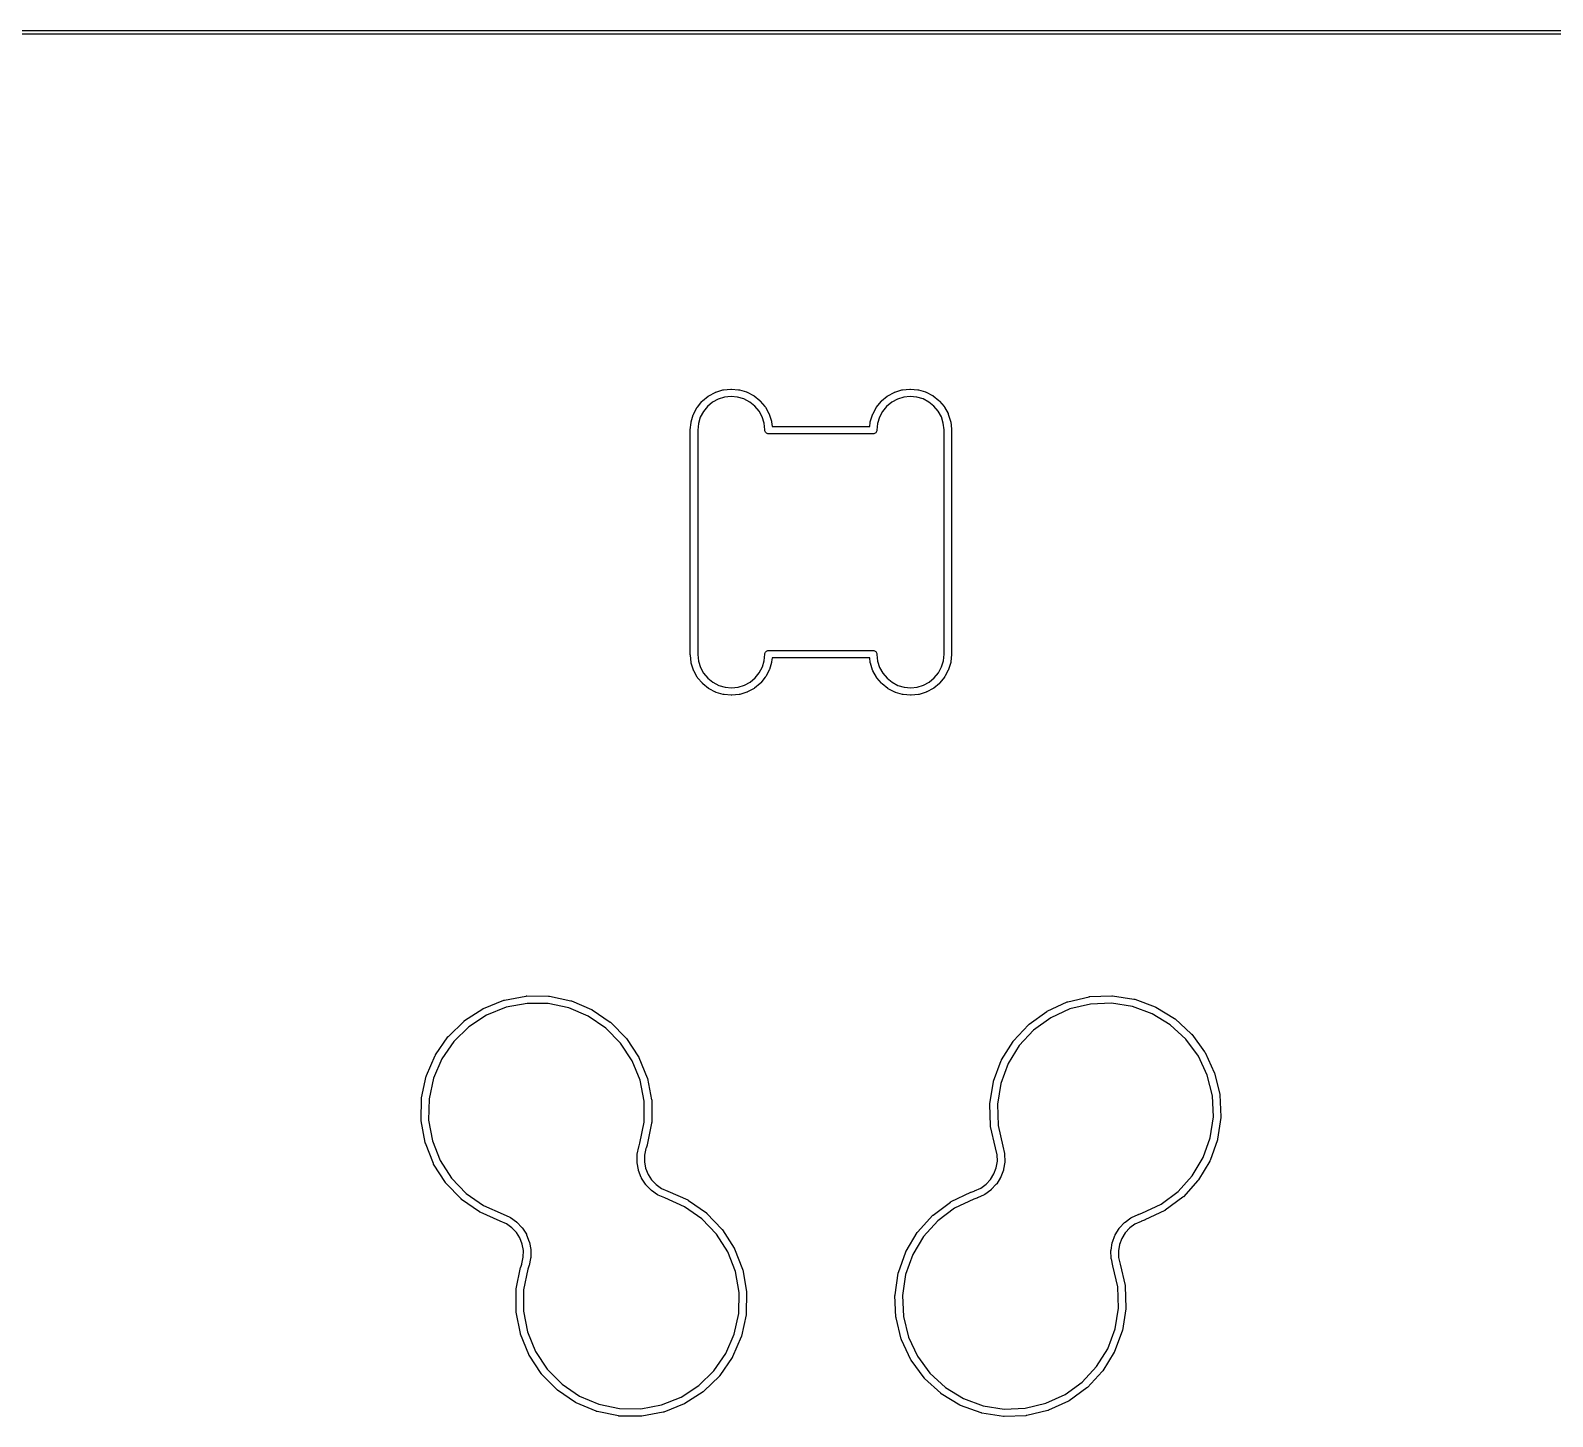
# Model space of a CAD drawing. Extents: x 95 to 260, y -129 to -48.
# Drawn here: x 115.62 to 136.01, y -66.16 to -47.6 of the extents above; entities that cross this region are included whole.
import ezdxf

# ---------------------------------------------------------------- set-up
doc = ezdxf.new("R2010")
doc.units = 0
doc.layers.add('BLACK', color=7, linetype='CONTINUOUS')

msp = doc.modelspace()

# ---------------------------------------------------------------- linework, layer by layer
at = {"layer": 'BLACK', "linetype": 'CONTINUOUS'}
for p, q in [((97.63, -47.6), (250.032, -47.6)), ((250.03, -47.65), (97.6313, -47.65)), ((124.9, -52.4117), (124.998, -52.4015)), ((124.998, -52.4015), (124.998, -52.4015)), ((124.998, -52.4015), (124.998, -52.4015)), ((124.998, -52.4015), (125.003, -52.4015)), ((125.003, -52.4015), (125.007, -52.4015)), ((125.007, -52.4015), (125.104, -52.4103)), ((127.3, -52.4117), (127.398, -52.4015)), ((127.398, -52.4015), (127.398, -52.4015)), ((127.398, -52.4015), (127.398, -52.4015)), ((127.398, -52.4015), (127.403, -52.4015)), ((127.403, -52.4015), (127.407, -52.4015)), ((127.407, -52.4015), (127.504, -52.4103)), ((124.551, -52.643), (124.613, -52.5673)), ((124.613, -52.5668), (124.616, -52.5637)), ((124.613, -52.5673), (124.613, -52.5668)), ((124.616, -52.5637), (124.62, -52.5604)), ((124.62, -52.5604), (124.695, -52.4982)), ((124.755, -52.5784), (124.687, -52.6343)), ((124.695, -52.4978), (124.699, -52.4953)), ((124.695, -52.4982), (124.695, -52.4978)), ((124.695, -52.4982), (124.695, -52.4982)), ((124.695, -52.4982), (124.695, -52.4982)), ((124.699, -52.4953), (124.703, -52.4927)), ((124.703, -52.4927), (124.789, -52.4463)), ((124.832, -52.5366), (124.755, -52.5784)), ((124.789, -52.446), (124.793, -52.4443)), ((124.789, -52.4463), (124.789, -52.446)), ((124.789, -52.4463), (124.789, -52.4463)), ((124.789, -52.4463), (124.789, -52.4463)), ((124.793, -52.4443), (124.798, -52.4426)), ((124.798, -52.4426), (124.891, -52.4137)), ((124.916, -52.5107), (124.832, -52.5366)), ((124.891, -52.4137), (124.892, -52.4135)), ((124.891, -52.4137), (124.891, -52.4137)), ((124.892, -52.4135), (124.896, -52.4126)), ((124.896, -52.4126), (124.9, -52.4117)), ((125.003, -52.5015), (124.916, -52.5107)), ((125.091, -52.5095), (125.003, -52.5015)), ((125.175, -52.5342), (125.091, -52.5095)), ((125.104, -52.4103), (125.104, -52.4103)), ((125.104, -52.4103), (125.104, -52.4103)), ((125.104, -52.4103), (125.105, -52.4104)), ((125.105, -52.4104), (125.11, -52.4113)), ((125.11, -52.4113), (125.114, -52.4121)), ((125.114, -52.4121), (125.208, -52.4397)), ((125.253, -52.5749), (125.175, -52.5342)), ((125.208, -52.4397), (125.208, -52.4399)), ((125.208, -52.4399), (125.212, -52.4416)), ((125.212, -52.4416), (125.217, -52.4433)), ((125.217, -52.4433), (125.303, -52.4886)), ((125.321, -52.6299), (125.253, -52.5749)), ((125.303, -52.4886), (125.303, -52.4886)), ((125.303, -52.4886), (125.303, -52.4886)), ((125.303, -52.4886), (125.304, -52.4889)), ((125.304, -52.4889), (125.308, -52.4914)), ((125.308, -52.4914), (125.311, -52.4939)), ((125.311, -52.4939), (125.387, -52.555)), ((125.387, -52.555), (125.388, -52.5555)), ((125.388, -52.5555), (125.391, -52.5587)), ((125.391, -52.5587), (125.394, -52.5619)), ((125.394, -52.5619), (125.457, -52.6366)), ((126.951, -52.643), (127.013, -52.5673)), ((127.013, -52.5668), (127.016, -52.5637)), ((127.013, -52.5673), (127.013, -52.5668)), ((127.016, -52.5637), (127.02, -52.5604)), ((127.02, -52.5604), (127.095, -52.4982)), ((127.155, -52.5784), (127.087, -52.6343)), ((127.095, -52.4978), (127.099, -52.4953)), ((127.095, -52.4982), (127.095, -52.4978)), ((127.095, -52.4982), (127.095, -52.4982)), ((127.095, -52.4982), (127.095, -52.4982)), ((127.099, -52.4953), (127.103, -52.4927)), ((127.103, -52.4927), (127.189, -52.4463)), ((127.232, -52.5366), (127.155, -52.5784)), ((127.189, -52.446), (127.193, -52.4443)), ((127.189, -52.4463), (127.189, -52.446)), ((127.189, -52.4463), (127.189, -52.4463)), ((127.189, -52.4463), (127.189, -52.4463)), ((127.193, -52.4443), (127.198, -52.4426)), ((127.198, -52.4426), (127.291, -52.4137)), ((127.316, -52.5107), (127.232, -52.5366)), ((127.291, -52.4137), (127.292, -52.4135)), ((127.291, -52.4137), (127.291, -52.4137)), ((127.292, -52.4135), (127.296, -52.4126)), ((127.296, -52.4126), (127.3, -52.4117)), ((127.403, -52.5015), (127.316, -52.5107)), ((127.491, -52.5095), (127.403, -52.5015)), ((127.575, -52.5342), (127.491, -52.5095)), ((127.504, -52.4103), (127.504, -52.4103)), ((127.504, -52.4103), (127.504, -52.4103)), ((127.504, -52.4103), (127.505, -52.4104)), ((127.505, -52.4104), (127.51, -52.4113)), ((127.51, -52.4113), (127.514, -52.4121)), ((127.514, -52.4121), (127.608, -52.4397)), ((127.653, -52.5749), (127.575, -52.5342)), ((127.608, -52.4397), (127.608, -52.4399)), ((127.608, -52.4399), (127.612, -52.4416)), ((127.612, -52.4416), (127.617, -52.4433)), ((127.617, -52.4433), (127.703, -52.4886)), ((127.721, -52.6299), (127.653, -52.5749)), ((127.703, -52.4886), (127.703, -52.4886)), ((127.703, -52.4886), (127.703, -52.4886)), ((127.703, -52.4886), (127.704, -52.4889)), ((127.704, -52.4889), (127.708, -52.4914)), ((127.708, -52.4914), (127.711, -52.4939)), ((127.711, -52.4939), (127.787, -52.555)), ((127.787, -52.555), (127.788, -52.5555)), ((127.788, -52.5555), (127.791, -52.5587)), ((127.791, -52.5587), (127.794, -52.5619)), ((127.794, -52.5619), (127.857, -52.6366)), ((124.468, -52.8397), (124.496, -52.7463)), ((124.496, -52.7456), (124.498, -52.7415)), ((124.496, -52.7463), (124.496, -52.7456)), ((124.498, -52.7415), (124.5, -52.7372)), ((124.5, -52.7372), (124.546, -52.6511)), ((124.546, -52.6505), (124.548, -52.6468)), ((124.546, -52.6511), (124.546, -52.6505)), ((124.546, -52.6511), (124.546, -52.6511)), ((124.546, -52.6511), (124.546, -52.6511)), ((124.548, -52.6468), (124.551, -52.643)), ((124.59, -52.7799), (124.565, -52.8639)), ((124.632, -52.7024), (124.59, -52.7799)), ((124.687, -52.6343), (124.632, -52.7024)), ((125.377, -52.6971), (125.321, -52.6299)), ((125.42, -52.7741), (125.377, -52.6971)), ((125.446, -52.8577), (125.42, -52.7741)), ((125.457, -52.6366), (125.458, -52.6372)), ((125.458, -52.6372), (125.46, -52.6409)), ((125.46, -52.6409), (125.463, -52.6447)), ((125.463, -52.6447), (125.51, -52.7302)), ((125.51, -52.7302), (125.51, -52.7302)), ((125.51, -52.7302), (125.51, -52.7302)), ((125.51, -52.7302), (125.51, -52.7308)), ((125.51, -52.7308), (125.512, -52.735)), ((125.512, -52.735), (125.513, -52.7392)), ((125.513, -52.7392), (125.543, -52.8322)), ((126.868, -52.8397), (126.896, -52.7463)), ((126.896, -52.7456), (126.898, -52.7415)), ((126.896, -52.7463), (126.896, -52.7456)), ((126.898, -52.7415), (126.9, -52.7372)), ((126.9, -52.7372), (126.946, -52.6511)), ((126.946, -52.6505), (126.948, -52.6468)), ((126.946, -52.6511), (126.946, -52.6505)), ((126.946, -52.6511), (126.946, -52.6511)), ((126.946, -52.6511), (126.946, -52.6511)), ((126.948, -52.6468), (126.951, -52.643)), ((126.99, -52.7799), (126.965, -52.8639)), ((127.032, -52.7024), (126.99, -52.7799)), ((127.087, -52.6343), (127.032, -52.7024)), ((127.777, -52.6971), (127.721, -52.6299)), ((127.82, -52.7741), (127.777, -52.6971)), ((127.846, -52.8577), (127.82, -52.7741)), ((127.857, -52.6366), (127.858, -52.6372)), ((127.858, -52.6372), (127.86, -52.6409)), ((127.86, -52.6409), (127.863, -52.6447)), ((127.863, -52.6447), (127.91, -52.7302)), ((127.91, -52.7302), (127.91, -52.7302)), ((127.91, -52.7302), (127.91, -52.7302)), ((127.91, -52.7302), (127.91, -52.7308)), ((127.91, -52.7308), (127.912, -52.735)), ((127.912, -52.735), (127.913, -52.7392)), ((127.913, -52.7392), (127.943, -52.8322)), ((124.456, -52.9464), (124.466, -52.8493)), ((124.456, -52.9488), (124.456, -52.9464)), ((124.456, -52.9464), (124.456, -52.9464)), ((124.456, -55.9537), (124.456, -52.9488)), ((124.466, -52.8486), (124.467, -52.8442)), ((124.466, -52.8492), (124.466, -52.8486)), ((124.466, -52.8493), (124.466, -52.8492)), ((124.466, -52.8493), (124.466, -52.8493)), ((124.467, -52.8442), (124.468, -52.8397)), ((124.565, -52.8639), (124.556, -52.9537)), ((124.556, -52.9537), (124.556, -55.951)), ((125.456, -52.9472), (125.446, -52.8577)), ((125.456, -52.949), (125.456, -52.9472)), ((125.456, -52.9512), (125.456, -52.949)), ((125.457, -52.9611), (125.456, -52.9512)), ((125.46, -52.9705), (125.457, -52.9611)), ((125.464, -52.9792), (125.46, -52.9705)), ((125.471, -52.9868), (125.464, -52.9792)), ((125.478, -52.993), (125.471, -52.9868)), ((125.487, -52.9977), (125.478, -52.993)), ((125.496, -53.0005), (125.487, -52.9977)), ((125.504, -53.0012), (125.496, -53.0005)), ((126.909, -53.0012), (125.504, -53.0012)), ((125.543, -52.8322), (125.543, -52.8328)), ((125.543, -52.8328), (125.544, -52.8373)), ((125.544, -52.8373), (125.545, -52.8417)), ((125.545, -52.8417), (125.552, -52.9012)), ((125.552, -52.9012), (126.861, -52.9012)), ((126.861, -52.9012), (126.866, -52.8493)), ((126.866, -52.8486), (126.867, -52.8442)), ((126.866, -52.8492), (126.866, -52.8486)), ((126.866, -52.8493), (126.866, -52.8492)), ((126.866, -52.8493), (126.866, -52.8493)), ((126.867, -52.8442), (126.868, -52.8397)), ((126.916, -53.0005), (126.909, -53.0012)), ((126.925, -52.9977), (126.916, -53.0005)), ((126.934, -52.993), (126.925, -52.9977)), ((126.942, -52.9868), (126.934, -52.993)), ((126.948, -52.9792), (126.942, -52.9868)), ((126.953, -52.9705), (126.948, -52.9792)), ((126.956, -52.9611), (126.953, -52.9705)), ((126.965, -52.8639), (126.956, -52.9512)), ((126.956, -52.9512), (126.956, -52.9512)), ((126.956, -52.9512), (126.956, -52.9611)), ((127.856, -52.9472), (127.846, -52.8577)), ((127.856, -52.9515), (127.856, -52.9472)), ((127.856, -55.9488), (127.856, -52.9515)), ((127.943, -52.8322), (127.943, -52.8328)), ((127.943, -52.8328), (127.944, -52.8373)), ((127.944, -52.8373), (127.945, -52.8417)), ((127.945, -52.8417), (127.956, -52.9387)), ((127.956, -52.9387), (127.956, -52.9394)), ((127.956, -52.9394), (127.956, -52.9417)), ((127.956, -52.9417), (127.956, -52.9439)), ((127.956, -52.9439), (127.956, -52.9486)), ((127.956, -52.9486), (127.956, -52.9488)), ((127.956, -52.9488), (127.956, -55.9537)), ((124.456, -55.9539), (124.456, -55.9537)), ((124.456, -55.9586), (124.456, -55.9539)), ((124.457, -55.9608), (124.456, -55.9586)), ((124.457, -55.9631), (124.457, -55.9608)), ((124.457, -55.9638), (124.457, -55.9631)), ((124.467, -56.0608), (124.457, -55.9638)), ((124.468, -56.0652), (124.467, -56.0608)), ((124.469, -56.0697), (124.468, -56.0652)), ((124.47, -56.0703), (124.469, -56.0697)), ((124.499, -56.1633), (124.47, -56.0703)), ((124.556, -55.951), (124.556, -55.9553)), ((124.556, -55.9553), (124.566, -56.0448)), ((124.566, -56.0448), (124.593, -56.1284)), ((125.422, -56.1226), (125.447, -56.0386)), ((125.447, -56.0386), (125.456, -55.9513)), ((125.456, -55.9512), (125.457, -55.9414)), ((125.456, -55.9513), (125.456, -55.9512)), ((125.457, -55.9414), (125.46, -55.932)), ((125.46, -55.932), (125.464, -55.9233)), ((125.464, -55.9233), (125.471, -55.9157)), ((125.471, -55.9157), (125.478, -55.9095)), ((125.478, -55.9095), (125.487, -55.9048)), ((125.487, -55.9048), (125.496, -55.902)), ((125.496, -55.902), (125.504, -55.9012)), ((125.504, -55.9012), (126.909, -55.9012)), ((125.545, -56.0628), (125.516, -56.1562)), ((125.546, -56.0539), (125.545, -56.0583)), ((125.545, -56.0583), (125.545, -56.0628)), ((125.552, -56.0012), (125.546, -56.0532)), ((125.546, -56.0532), (125.546, -56.0532)), ((125.546, -56.0532), (125.546, -56.0533)), ((125.546, -56.0533), (125.546, -56.0539)), ((126.861, -56.0012), (125.552, -56.0012)), ((126.867, -56.0608), (126.861, -56.0012)), ((126.868, -56.0652), (126.867, -56.0608)), ((126.869, -56.0697), (126.868, -56.0652)), ((126.87, -56.0703), (126.869, -56.0697)), ((126.899, -56.1633), (126.87, -56.0703)), ((126.909, -55.9012), (126.916, -55.902)), ((126.916, -55.902), (126.925, -55.9048)), ((126.925, -55.9048), (126.934, -55.9095)), ((126.934, -55.9095), (126.942, -55.9157)), ((126.942, -55.9157), (126.948, -55.9233)), ((126.948, -55.9233), (126.953, -55.932)), ((126.953, -55.932), (126.956, -55.9414)), ((126.956, -55.9414), (126.956, -55.9512)), ((126.956, -55.9512), (126.956, -55.9535)), ((126.956, -55.9535), (126.956, -55.9553)), ((126.956, -55.9553), (126.966, -56.0448)), ((126.966, -56.0448), (126.993, -56.1284)), ((127.822, -56.1226), (127.847, -56.0386)), ((127.847, -56.0386), (127.856, -55.9488)), ((127.945, -56.0628), (127.916, -56.1562)), ((127.946, -56.0539), (127.945, -56.0583)), ((127.945, -56.0583), (127.945, -56.0628)), ((127.956, -55.9561), (127.946, -56.0532)), ((127.946, -56.0532), (127.946, -56.0532)), ((127.946, -56.0532), (127.946, -56.0533)), ((127.946, -56.0533), (127.946, -56.0539)), ((127.956, -55.9537), (127.956, -55.9561)), ((127.956, -55.9561), (127.956, -55.9561)), ((124.501, -56.1675), (124.499, -56.1633)), ((124.503, -56.1717), (124.501, -56.1675)), ((124.503, -56.1723), (124.503, -56.1717)), ((124.55, -56.2578), (124.503, -56.1723)), ((124.552, -56.2616), (124.55, -56.2578)), ((124.555, -56.2653), (124.552, -56.2616)), ((124.555, -56.2659), (124.555, -56.2653)), ((124.618, -56.3406), (124.555, -56.2659)), ((124.593, -56.1284), (124.635, -56.2053)), ((124.635, -56.2053), (124.692, -56.2726)), ((124.692, -56.2726), (124.76, -56.3276)), ((125.258, -56.3241), (125.325, -56.2682)), ((125.325, -56.2682), (125.381, -56.2001)), ((125.381, -56.2001), (125.422, -56.1226)), ((125.461, -56.2595), (125.4, -56.3352)), ((125.464, -56.2557), (125.461, -56.2595)), ((125.467, -56.252), (125.464, -56.2557)), ((125.513, -56.1653), (125.467, -56.2514)), ((125.467, -56.2514), (125.467, -56.252)), ((125.514, -56.1611), (125.513, -56.1653)), ((125.516, -56.1569), (125.514, -56.1611)), ((125.516, -56.1562), (125.516, -56.1569)), ((126.901, -56.1675), (126.899, -56.1633)), ((126.903, -56.1717), (126.901, -56.1675)), ((126.903, -56.1723), (126.903, -56.1717)), ((126.95, -56.2578), (126.903, -56.1723)), ((126.952, -56.2616), (126.95, -56.2578)), ((126.955, -56.2653), (126.952, -56.2616)), ((126.955, -56.2659), (126.955, -56.2653)), ((127.018, -56.3406), (126.955, -56.2659)), ((126.993, -56.1284), (127.035, -56.2053)), ((127.035, -56.2053), (127.092, -56.2726)), ((127.092, -56.2726), (127.16, -56.3276)), ((127.658, -56.3241), (127.725, -56.2682)), ((127.725, -56.2682), (127.781, -56.2001)), ((127.781, -56.2001), (127.822, -56.1226)), ((127.861, -56.2595), (127.8, -56.3352)), ((127.864, -56.2557), (127.861, -56.2595)), ((127.867, -56.252), (127.864, -56.2557)), ((127.913, -56.1653), (127.867, -56.2514)), ((127.867, -56.2514), (127.867, -56.252)), ((127.914, -56.1611), (127.913, -56.1653)), ((127.916, -56.1569), (127.914, -56.1611)), ((127.916, -56.1562), (127.916, -56.1569)), ((124.621, -56.3438), (124.618, -56.3406)), ((124.625, -56.347), (124.621, -56.3438)), ((124.625, -56.3475), (124.625, -56.347)), ((124.701, -56.4086), (124.625, -56.3475)), ((124.705, -56.4111), (124.701, -56.4086)), ((124.709, -56.4136), (124.705, -56.4111)), ((124.709, -56.4139), (124.709, -56.4136)), ((124.796, -56.4592), (124.709, -56.4139)), ((124.709, -56.4139), (124.709, -56.4139)), ((124.709, -56.4139), (124.709, -56.4139)), ((124.76, -56.3276), (124.838, -56.3683)), ((124.8, -56.4608), (124.796, -56.4592)), ((124.804, -56.4626), (124.8, -56.4608)), ((124.805, -56.4628), (124.804, -56.4626)), ((124.898, -56.4904), (124.805, -56.4628)), ((124.838, -56.3683), (124.922, -56.393)), ((124.922, -56.393), (125.009, -56.401)), ((125.009, -56.401), (125.097, -56.3918)), ((125.097, -56.3918), (125.181, -56.3659)), ((125.215, -56.4599), (125.122, -56.4888)), ((125.181, -56.3659), (125.258, -56.3241)), ((125.219, -56.4582), (125.215, -56.4599)), ((125.223, -56.4565), (125.219, -56.4582)), ((125.224, -56.4562), (125.223, -56.4565)), ((125.31, -56.4098), (125.224, -56.4562)), ((125.224, -56.4562), (125.224, -56.4562)), ((125.224, -56.4562), (125.224, -56.4562)), ((125.313, -56.4072), (125.31, -56.4098)), ((125.317, -56.4047), (125.313, -56.4072)), ((125.318, -56.4043), (125.317, -56.4047)), ((125.393, -56.3421), (125.318, -56.4043)), ((125.396, -56.3388), (125.393, -56.3421)), ((125.399, -56.3357), (125.396, -56.3388)), ((125.4, -56.3352), (125.399, -56.3357)), ((125.4, -56.3352), (125.4, -56.3352)), ((125.4, -56.3352), (125.4, -56.3352)), ((127.021, -56.3438), (127.018, -56.3406)), ((127.025, -56.347), (127.021, -56.3438)), ((127.025, -56.3475), (127.025, -56.347)), ((127.101, -56.4086), (127.025, -56.3475)), ((127.105, -56.4111), (127.101, -56.4086)), ((127.109, -56.4136), (127.105, -56.4111)), ((127.109, -56.4139), (127.109, -56.4136)), ((127.196, -56.4592), (127.109, -56.4139)), ((127.109, -56.4139), (127.109, -56.4139)), ((127.109, -56.4139), (127.109, -56.4139)), ((127.16, -56.3276), (127.238, -56.3683)), ((127.2, -56.4608), (127.196, -56.4592)), ((127.204, -56.4626), (127.2, -56.4608)), ((127.205, -56.4628), (127.204, -56.4626)), ((127.298, -56.4904), (127.205, -56.4628)), ((127.238, -56.3683), (127.322, -56.393)), ((127.322, -56.393), (127.409, -56.401)), ((127.409, -56.401), (127.497, -56.3918)), ((127.497, -56.3918), (127.581, -56.3659)), ((127.615, -56.4599), (127.522, -56.4888)), ((127.581, -56.3659), (127.658, -56.3241)), ((127.619, -56.4582), (127.615, -56.4599)), ((127.623, -56.4565), (127.619, -56.4582)), ((127.624, -56.4562), (127.623, -56.4565)), ((127.71, -56.4098), (127.624, -56.4562)), ((127.624, -56.4562), (127.624, -56.4562)), ((127.624, -56.4562), (127.624, -56.4562)), ((127.713, -56.4072), (127.71, -56.4098)), ((127.717, -56.4047), (127.713, -56.4072)), ((127.718, -56.4043), (127.717, -56.4047)), ((127.793, -56.3421), (127.718, -56.4043)), ((127.796, -56.3388), (127.793, -56.3421)), ((127.799, -56.3357), (127.796, -56.3388)), ((127.8, -56.3352), (127.799, -56.3357)), ((127.8, -56.3352), (127.8, -56.3352)), ((127.8, -56.3352), (127.8, -56.3352)), ((124.903, -56.4912), (124.898, -56.4904)), ((124.907, -56.4921), (124.903, -56.4912)), ((124.908, -56.4922), (124.907, -56.4921)), ((125.005, -56.501), (124.908, -56.4922)), ((124.908, -56.4922), (124.908, -56.4922)), ((125.01, -56.501), (125.005, -56.501)), ((125.014, -56.501), (125.01, -56.501)), ((125.015, -56.501), (125.014, -56.501)), ((125.112, -56.4908), (125.015, -56.501)), ((125.015, -56.501), (125.015, -56.501)), ((125.116, -56.4899), (125.112, -56.4908)), ((125.121, -56.489), (125.116, -56.4899)), ((125.122, -56.4888), (125.121, -56.489)), ((125.122, -56.4888), (125.122, -56.4888)), ((127.303, -56.4912), (127.298, -56.4904)), ((127.307, -56.4921), (127.303, -56.4912)), ((127.308, -56.4922), (127.307, -56.4921)), ((127.405, -56.501), (127.308, -56.4922)), ((127.308, -56.4922), (127.308, -56.4922)), ((127.41, -56.501), (127.405, -56.501)), ((127.414, -56.501), (127.41, -56.501)), ((127.415, -56.501), (127.414, -56.501)), ((127.512, -56.4908), (127.415, -56.501)), ((127.415, -56.501), (127.415, -56.501)), ((127.516, -56.4899), (127.512, -56.4908)), ((127.521, -56.489), (127.516, -56.4899)), ((127.522, -56.4888), (127.521, -56.489)), ((127.522, -56.4888), (127.522, -56.4888)), ((121.968, -60.582), (122.255, -60.528)), ((122.255, -60.528), (122.256, -60.5279)), ((122.256, -60.5279), (122.261, -60.5276)), ((122.261, -60.5276), (122.265, -60.5272)), ((122.265, -60.5272), (122.558, -60.53)), ((122.558, -60.53), (122.559, -60.5301)), ((122.559, -60.5301), (122.563, -60.5306)), ((122.563, -60.5306), (122.568, -60.5311)), ((122.568, -60.5311), (122.854, -60.5908)), ((129.515, -60.605), (129.799, -60.5369)), ((129.799, -60.5369), (129.8, -60.5367)), ((129.8, -60.5367), (129.804, -60.5361)), ((129.804, -60.5361), (129.809, -60.5355)), ((129.809, -60.5355), (130.102, -60.5239)), ((130.102, -60.5239), (130.107, -60.5243)), ((130.102, -60.5239), (130.102, -60.5239)), ((130.102, -60.5239), (130.102, -60.5239)), ((130.107, -60.5243), (130.111, -60.5245)), ((130.111, -60.5245), (130.4, -60.57)), ((121.433, -60.8577), (121.678, -60.6981)), ((121.678, -60.6981), (121.679, -60.6978)), ((121.678, -60.6981), (121.678, -60.6981)), ((121.678, -60.6981), (121.678, -60.6981)), ((121.679, -60.6978), (121.683, -60.6957)), ((121.683, -60.6957), (121.687, -60.6936)), ((121.687, -60.6936), (121.958, -60.5848)), ((121.991, -60.6794), (121.728, -60.7846)), ((121.958, -60.5848), (121.959, -60.5845)), ((121.958, -60.5848), (121.958, -60.5848)), ((121.958, -60.5848), (121.958, -60.5848)), ((121.959, -60.5845), (121.963, -60.5833)), ((121.963, -60.5833), (121.968, -60.582)), ((122.269, -60.6272), (121.991, -60.6794)), ((122.552, -60.63), (122.269, -60.6272)), ((122.829, -60.6877), (122.552, -60.63)), ((123.089, -60.7981), (122.829, -60.6877)), ((122.854, -60.5908), (122.855, -60.5909)), ((122.855, -60.5909), (122.859, -60.5923)), ((122.859, -60.5923), (122.863, -60.5937)), ((122.863, -60.5937), (123.133, -60.7079)), ((123.133, -60.7079), (123.134, -60.7082)), ((123.134, -60.7082), (123.138, -60.7104)), ((123.138, -60.7104), (123.141, -60.7126)), ((123.141, -60.7126), (123.384, -60.8769)), ((128.994, -60.9068), (129.231, -60.7353)), ((129.231, -60.7353), (129.232, -60.7349)), ((129.232, -60.7349), (129.236, -60.7326)), ((129.236, -60.7326), (129.239, -60.7304)), ((129.239, -60.7304), (129.505, -60.6082)), ((129.543, -60.7011), (129.286, -60.8192)), ((129.505, -60.6082), (129.506, -60.6079)), ((129.505, -60.6082), (129.505, -60.6082)), ((129.505, -60.6082), (129.505, -60.6082)), ((129.506, -60.6079), (129.51, -60.6065)), ((129.51, -60.6065), (129.515, -60.605)), ((129.818, -60.6352), (129.543, -60.7011)), ((130.101, -60.6241), (129.818, -60.6352)), ((130.38, -60.668), (130.101, -60.6241)), ((130.646, -60.7654), (130.38, -60.668)), ((130.4, -60.57), (130.4, -60.57)), ((130.4, -60.57), (130.4, -60.57)), ((130.4, -60.57), (130.401, -60.5701)), ((130.401, -60.5701), (130.406, -60.5713)), ((130.406, -60.5713), (130.41, -60.5724)), ((130.41, -60.5724), (130.685, -60.6732)), ((130.887, -60.9125), (130.646, -60.7654)), ((130.685, -60.6732), (130.685, -60.6734)), ((130.685, -60.6734), (130.689, -60.6755)), ((130.689, -60.6755), (130.694, -60.6774)), ((130.694, -60.6774), (130.944, -60.8297)), ((121.215, -61.068), (121.425, -60.8638)), ((121.491, -60.9389), (121.288, -61.1363)), ((121.425, -60.8633), (121.429, -60.8606)), ((121.425, -60.8638), (121.425, -60.8633)), ((121.429, -60.8606), (121.433, -60.8577)), ((121.728, -60.7846), (121.491, -60.9389)), ((123.323, -60.9569), (123.089, -60.7981)), ((123.522, -61.1583), (123.323, -60.9569)), ((123.384, -60.8769), (123.384, -60.8769)), ((123.384, -60.8769), (123.384, -60.877)), ((123.384, -60.877), (123.384, -60.8773)), ((123.384, -60.8773), (123.388, -60.8802)), ((123.388, -60.8802), (123.391, -60.8832)), ((123.391, -60.8832), (123.597, -61.0915)), ((128.787, -61.1275), (128.986, -60.9132)), ((128.986, -60.9132), (128.987, -60.9127)), ((128.987, -60.9127), (128.99, -60.9098)), ((128.99, -60.9098), (128.994, -60.9068)), ((129.286, -60.8192), (129.056, -60.9849)), ((131.096, -61.1038), (130.887, -60.9125)), ((130.944, -60.8297), (130.944, -60.83)), ((130.944, -60.83), (130.948, -60.8328)), ((130.948, -60.8328), (130.951, -60.8355)), ((130.951, -60.8355), (131.167, -61.0334)), ((121.043, -61.3165), (121.209, -61.0755)), ((121.288, -61.1363), (121.128, -61.3692)), ((121.209, -61.0749), (121.212, -61.0715)), ((121.209, -61.0755), (121.209, -61.0749)), ((121.209, -61.0755), (121.209, -61.0755)), ((121.209, -61.0755), (121.209, -61.0755)), ((121.212, -61.0715), (121.215, -61.068)), ((123.678, -61.3944), (123.522, -61.1583)), ((123.597, -61.0915), (123.597, -61.092)), ((123.597, -61.092), (123.6, -61.0956)), ((123.6, -61.0956), (123.603, -61.0991)), ((123.603, -61.0991), (123.764, -61.3434)), ((128.627, -61.3843), (128.781, -61.1353)), ((128.781, -61.1353), (128.782, -61.1347)), ((128.781, -61.1353), (128.781, -61.1353)), ((128.781, -61.1353), (128.781, -61.1353)), ((128.782, -61.1347), (128.784, -61.1312)), ((128.784, -61.1312), (128.787, -61.1275)), ((129.056, -60.9849), (128.864, -61.1921)), ((131.263, -61.3319), (131.096, -61.1038)), ((131.167, -61.0334), (131.168, -61.0339)), ((131.168, -61.0339), (131.171, -61.0373)), ((131.171, -61.0373), (131.174, -61.0407)), ((131.174, -61.0407), (131.347, -61.2767)), ((120.922, -61.5938), (121.038, -61.3251)), ((121.128, -61.3692), (121.016, -61.629)), ((121.038, -61.3244), (121.041, -61.3205)), ((121.038, -61.3251), (121.038, -61.3244)), ((121.041, -61.3205), (121.043, -61.3165)), ((123.764, -61.3434), (123.765, -61.3439)), ((123.765, -61.3439), (123.767, -61.348)), ((123.767, -61.348), (123.769, -61.352)), ((123.769, -61.352), (123.88, -61.6229)), ((128.864, -61.1921), (128.715, -61.4327)), ((131.383, -61.5882), (131.263, -61.3319)), ((131.347, -61.2767), (131.347, -61.2773)), ((131.347, -61.2773), (131.349, -61.2812)), ((131.349, -61.2812), (131.352, -61.2851)), ((131.352, -61.2851), (131.476, -61.5503)), ((123.785, -61.6562), (123.678, -61.3944)), ((128.52, -61.6671), (128.623, -61.393)), ((128.715, -61.4327), (128.616, -61.6976)), ((128.623, -61.3924), (128.625, -61.3883)), ((128.623, -61.393), (128.623, -61.3924)), ((128.625, -61.3883), (128.627, -61.3843)), ((131.476, -61.5503), (131.476, -61.5509)), ((131.476, -61.5509), (131.477, -61.5552)), ((131.477, -61.5552), (131.479, -61.5595)), ((131.479, -61.5595), (131.549, -61.8437)), ((120.857, -61.8892), (120.919, -61.6031)), ((120.919, -61.6024), (120.921, -61.5982)), ((120.919, -61.6031), (120.919, -61.6024)), ((120.919, -61.6031), (120.919, -61.6031)), ((120.919, -61.6031), (120.919, -61.6031)), ((120.921, -61.5982), (120.922, -61.5938)), ((121.016, -61.629), (120.956, -61.9055)), ((123.839, -61.9339), (123.785, -61.6562)), ((123.88, -61.6229), (123.88, -61.6236)), ((123.88, -61.6236), (123.881, -61.6279)), ((123.881, -61.6279), (123.882, -61.6323)), ((123.882, -61.6323), (123.938, -61.9196)), ((128.47, -61.9654), (128.518, -61.6766)), ((128.518, -61.6759), (128.519, -61.6715)), ((128.518, -61.6766), (128.518, -61.6759)), ((128.519, -61.6715), (128.52, -61.6671)), ((128.616, -61.6976), (128.57, -61.9768)), ((131.451, -61.8629), (131.383, -61.5882)), ((120.851, -62.1916), (120.856, -61.8989)), ((120.856, -61.8982), (120.857, -61.8938)), ((120.856, -61.8989), (120.856, -61.8982)), ((120.857, -61.8938), (120.857, -61.8892)), ((120.956, -61.9055), (120.951, -62.1884)), ((123.839, -62.2169), (123.839, -61.9339)), ((123.938, -61.9196), (123.938, -61.9196)), ((123.938, -61.9196), (123.938, -61.9196)), ((123.938, -61.9196), (123.939, -61.9203)), ((123.939, -61.9203), (123.939, -61.9247)), ((123.939, -61.9247), (123.939, -61.9293)), ((123.939, -61.9293), (123.939, -62.222)), ((128.47, -61.97), (128.47, -61.9654)), ((128.47, -61.9745), (128.47, -61.97)), ((128.47, -61.9752), (128.47, -61.9745)), ((128.479, -62.2677), (128.47, -61.9752)), ((128.57, -61.9768), (128.579, -62.2596)), ((131.464, -62.1455), (131.451, -61.8629)), ((131.549, -61.8437), (131.549, -61.8443)), ((131.549, -61.8443), (131.55, -61.8488)), ((131.55, -61.8488), (131.55, -61.8533)), ((131.55, -61.8533), (131.564, -62.1457)), ((120.852, -62.1962), (120.851, -62.1916)), ((120.951, -62.1884), (121.002, -62.4668)), ((131.422, -62.4253), (131.464, -62.1455)), ((131.564, -62.1555), (131.52, -62.445)), ((131.564, -62.1457), (131.564, -62.1464)), ((131.564, -62.1464), (131.564, -62.1509)), ((131.564, -62.1509), (131.564, -62.1555)), ((120.852, -62.2007), (120.852, -62.1962)), ((120.852, -62.2013), (120.852, -62.2007)), ((120.852, -62.2014), (120.852, -62.2013)), ((120.904, -62.4894), (120.852, -62.2014)), ((120.852, -62.2014), (120.852, -62.2014)), ((123.782, -62.4963), (123.839, -62.2169)), ((123.938, -62.2317), (123.88, -62.5187)), ((123.939, -62.2227), (123.938, -62.2272)), ((123.938, -62.2272), (123.938, -62.2317)), ((123.939, -62.222), (123.939, -62.2227)), ((128.48, -62.2723), (128.479, -62.2677)), ((128.48, -62.2767), (128.48, -62.2723)), ((128.48, -62.2774), (128.48, -62.2767)), ((128.547, -62.5626), (128.48, -62.2774)), ((128.579, -62.2596), (128.644, -62.5399)), ((120.905, -62.4938), (120.904, -62.4894)), ((120.906, -62.4982), (120.905, -62.4938)), ((120.907, -62.4988), (120.906, -62.4982)), ((121.014, -62.7713), (120.907, -62.4988)), ((121.002, -62.4668), (121.105, -62.7302)), ((123.745, -62.6436), (123.766, -62.5482)), ((123.766, -62.5475), (123.767, -62.5453)), ((123.766, -62.5482), (123.766, -62.5475)), ((123.767, -62.5431), (123.77, -62.5356)), ((123.767, -62.5453), (123.767, -62.5431)), ((123.77, -62.5356), (123.782, -62.4963)), ((123.863, -62.5718), (123.844, -62.6599)), ((123.865, -62.5669), (123.863, -62.5718)), ((123.878, -62.5242), (123.865, -62.5665)), ((123.865, -62.5665), (123.865, -62.5669)), ((123.865, -62.5669), (123.865, -62.5669)), ((123.879, -62.5218), (123.878, -62.5242)), ((123.88, -62.5194), (123.879, -62.5218)), ((123.88, -62.5187), (123.88, -62.5194)), ((128.567, -62.6529), (128.547, -62.5626)), ((128.547, -62.5626), (128.547, -62.5626)), ((128.644, -62.5399), (128.644, -62.54)), ((128.644, -62.54), (128.666, -62.6351)), ((131.326, -62.6916), (131.422, -62.4253)), ((131.518, -62.4544), (131.419, -62.73)), ((131.519, -62.45), (131.518, -62.4544)), ((131.52, -62.4457), (131.519, -62.45)), ((131.52, -62.445), (131.52, -62.4457)), ((121.016, -62.7753), (121.014, -62.7713)), ((121.018, -62.7794), (121.016, -62.7753)), ((121.018, -62.78), (121.018, -62.7794)), ((121.176, -63.0265), (121.018, -62.78)), ((121.105, -62.7302), (121.258, -62.9684)), ((123.743, -62.751), (123.744, -62.6533)), ((123.743, -62.7555), (123.743, -62.751)), ((123.743, -62.76), (123.743, -62.7555)), ((123.743, -62.7607), (123.743, -62.76)), ((123.761, -62.8568), (123.743, -62.7607)), ((123.743, -62.7607), (123.743, -62.7607)), ((123.743, -62.7607), (123.743, -62.7607)), ((123.744, -62.6526), (123.745, -62.6482)), ((123.744, -62.6533), (123.744, -62.6526)), ((123.745, -62.6482), (123.745, -62.6436)), ((123.844, -62.6599), (123.843, -62.7477)), ((123.843, -62.7477), (123.858, -62.8341)), ((128.556, -62.8273), (128.57, -62.7407)), ((128.57, -62.7407), (128.567, -62.6529)), ((128.67, -62.7521), (128.654, -62.8484)), ((128.666, -62.6351), (128.666, -62.6358)), ((128.666, -62.6358), (128.667, -62.6402)), ((128.667, -62.6402), (128.667, -62.6447)), ((128.667, -62.6447), (128.67, -62.7423)), ((128.67, -62.7423), (128.67, -62.743)), ((128.67, -62.743), (128.67, -62.7475)), ((128.67, -62.7475), (128.67, -62.7521)), ((131.181, -62.9343), (131.326, -62.6916)), ((131.415, -62.7388), (131.264, -62.9899)), ((131.417, -62.7347), (131.415, -62.7388)), ((131.419, -62.7306), (131.417, -62.7347)), ((131.419, -62.73), (131.419, -62.7306)), ((121.258, -62.9684), (121.454, -63.1725)), ((123.762, -62.8611), (123.761, -62.8568)), ((123.763, -62.8655), (123.762, -62.8611)), ((123.763, -62.8661), (123.763, -62.8655)), ((123.799, -62.957), (123.763, -62.8661)), ((123.801, -62.9611), (123.799, -62.957)), ((123.803, -62.9651), (123.801, -62.9611)), ((123.804, -62.9657), (123.803, -62.9651)), ((123.856, -63.0479), (123.804, -62.9657)), ((123.804, -62.9657), (123.804, -62.9657)), ((123.804, -62.9657), (123.804, -62.9657)), ((123.858, -62.8341), (123.89, -62.9159)), ((123.89, -62.9159), (123.938, -62.9898)), ((123.938, -62.9898), (123.999, -63.0532)), ((128.419, -63.0486), (128.479, -62.9843)), ((128.479, -62.9843), (128.525, -62.9096)), ((128.525, -62.9096), (128.556, -62.8273)), ((128.613, -62.958), (128.561, -63.0411)), ((128.615, -62.9539), (128.613, -62.958)), ((128.617, -62.9499), (128.615, -62.9539)), ((128.651, -62.8578), (128.617, -62.9493)), ((128.617, -62.9493), (128.617, -62.9499)), ((128.653, -62.8534), (128.651, -62.8578)), ((128.654, -62.8491), (128.653, -62.8534)), ((128.654, -62.8484), (128.654, -62.8484)), ((128.654, -62.8484), (128.654, -62.8484)), ((128.654, -62.8484), (128.654, -62.8491)), ((130.991, -63.1441), (131.181, -62.9343)), ((131.258, -62.9977), (131.062, -63.2148)), ((131.261, -62.9941), (131.258, -62.9977)), ((131.264, -62.9905), (131.261, -62.9941)), ((131.264, -62.9899), (131.264, -62.9905)), ((121.179, -63.0301), (121.176, -63.0265)), ((121.182, -63.0336), (121.179, -63.0301)), ((121.182, -63.0341), (121.182, -63.0336)), ((121.385, -63.2453), (121.182, -63.0341)), ((121.454, -63.1725), (121.685, -63.3346)), ((123.859, -63.0515), (123.856, -63.0479)), ((123.862, -63.0551), (123.859, -63.0515)), ((123.862, -63.0556), (123.862, -63.0551)), ((123.93, -63.126), (123.862, -63.0556)), ((123.933, -63.129), (123.93, -63.126)), ((123.937, -63.1319), (123.933, -63.129)), ((123.937, -63.1323), (123.937, -63.1319)), ((123.937, -63.1324), (123.937, -63.1323)), ((123.937, -63.1323), (123.937, -63.1323)), ((124.017, -63.1883), (123.937, -63.1324)), ((123.999, -63.0532), (124.071, -63.1035)), ((124.021, -63.1905), (124.017, -63.1883)), ((124.025, -63.1928), (124.021, -63.1905)), ((124.026, -63.1931), (124.025, -63.1928)), ((124.115, -63.2323), (124.026, -63.1931)), ((124.071, -63.1035), (124.156, -63.1409)), ((124.156, -63.1409), (124.156, -63.141)), ((124.156, -63.141), (124.423, -63.2591)), ((127.951, -63.2812), (128.215, -63.1554)), ((128.215, -63.1554), (128.216, -63.1551)), ((128.216, -63.1551), (128.218, -63.1543)), ((128.218, -63.1543), (128.221, -63.1533)), ((128.221, -63.1533), (128.261, -63.1394)), ((128.261, -63.1392), (128.266, -63.1376)), ((128.261, -63.1393), (128.261, -63.1392)), ((128.261, -63.1394), (128.261, -63.1393)), ((128.266, -63.1376), (128.348, -63.1)), ((128.394, -63.1888), (128.305, -63.2296)), ((128.348, -63.1), (128.419, -63.0486)), ((128.398, -63.1865), (128.394, -63.1888)), ((128.402, -63.1843), (128.398, -63.1865)), ((128.403, -63.1839), (128.402, -63.1843)), ((128.482, -63.1267), (128.403, -63.1839)), ((128.485, -63.1237), (128.482, -63.1267)), ((128.489, -63.1208), (128.485, -63.1237)), ((128.556, -63.0488), (128.489, -63.1203)), ((128.489, -63.1203), (128.489, -63.1203)), ((128.489, -63.1203), (128.489, -63.1203)), ((128.489, -63.1203), (128.489, -63.1208)), ((128.558, -63.0452), (128.556, -63.0488)), ((128.561, -63.0416), (128.558, -63.0452)), ((128.561, -63.0411), (128.561, -63.0416)), ((130.764, -63.313), (130.991, -63.1441)), ((121.388, -63.2483), (121.385, -63.2453)), ((121.392, -63.2512), (121.388, -63.2483)), ((121.392, -63.2516), (121.392, -63.2512)), ((121.392, -63.2517), (121.392, -63.2516)), ((121.392, -63.2516), (121.392, -63.2516)), ((121.632, -63.4194), (121.392, -63.2517)), ((121.685, -63.3346), (121.949, -63.4506)), ((124.115, -63.2324), (124.115, -63.2323)), ((124.378, -63.3486), (124.115, -63.2324)), ((124.61, -63.511), (124.378, -63.3486)), ((124.423, -63.2591), (124.423, -63.2591)), ((124.423, -63.2591), (124.423, -63.2591)), ((124.423, -63.2591), (124.424, -63.2594)), ((124.424, -63.2594), (124.428, -63.2617)), ((124.428, -63.2617), (124.432, -63.2639)), ((124.432, -63.2639), (124.672, -63.432)), ((127.708, -63.461), (127.943, -63.2862)), ((127.998, -63.3694), (127.771, -63.5383)), ((127.943, -63.2858), (127.947, -63.2835)), ((127.943, -63.2862), (127.943, -63.2858)), ((127.943, -63.2862), (127.943, -63.2862)), ((127.943, -63.2862), (127.943, -63.2862)), ((127.947, -63.2835), (127.951, -63.2812)), ((128.256, -63.2469), (127.998, -63.3694)), ((128.293, -63.2339), (128.256, -63.2469)), ((128.301, -63.2315), (128.293, -63.2339)), ((128.303, -63.2306), (128.301, -63.2315)), ((128.305, -63.2298), (128.303, -63.2306)), ((128.305, -63.2296), (128.305, -63.2298)), ((130.507, -63.4355), (130.764, -63.313)), ((130.812, -63.4012), (130.547, -63.527)), ((130.816, -63.3988), (130.812, -63.4012)), ((130.819, -63.3965), (130.816, -63.3988)), ((130.82, -63.3961), (130.819, -63.3965)), ((131.055, -63.2213), (130.82, -63.3961)), ((130.82, -63.3961), (130.82, -63.3961)), ((130.82, -63.3961), (130.82, -63.3961)), ((131.058, -63.2183), (131.055, -63.2213)), ((131.062, -63.2153), (131.058, -63.2183)), ((131.062, -63.2148), (131.062, -63.2148)), ((131.062, -63.2148), (131.062, -63.2148)), ((131.062, -63.2148), (131.062, -63.2153)), ((121.636, -63.4216), (121.632, -63.4194)), ((121.64, -63.4239), (121.636, -63.4216)), ((121.641, -63.4242), (121.64, -63.4239)), ((121.908, -63.5421), (121.641, -63.4242)), ((121.641, -63.4242), (121.641, -63.4242)), ((121.641, -63.4242), (121.641, -63.4242)), ((121.993, -63.5797), (121.908, -63.5421)), ((121.949, -63.4506), (121.949, -63.4507)), ((121.949, -63.4507), (122.038, -63.4903)), ((122.065, -63.6303), (121.993, -63.5797)), ((122.038, -63.4903), (122.038, -63.4903)), ((122.038, -63.4903), (122.038, -63.4903)), ((122.038, -63.4903), (122.039, -63.4906)), ((122.039, -63.4906), (122.043, -63.4929)), ((122.043, -63.4929), (122.047, -63.4951)), ((122.047, -63.4951), (122.127, -63.5513)), ((122.127, -63.5513), (122.127, -63.5513)), ((122.127, -63.5513), (122.127, -63.5513)), ((122.127, -63.5513), (122.127, -63.5517)), ((122.127, -63.5517), (122.13, -63.5547)), ((122.13, -63.5547), (122.134, -63.5577)), ((122.134, -63.5577), (122.201, -63.6283)), ((124.806, -63.7153), (124.61, -63.511)), ((124.672, -63.432), (124.672, -63.4324)), ((124.672, -63.4324), (124.676, -63.4354)), ((124.676, -63.4354), (124.679, -63.4383)), ((124.679, -63.4383), (124.881, -63.6497)), ((127.504, -63.6846), (127.701, -63.4676)), ((127.771, -63.5383), (127.582, -63.7481)), ((127.701, -63.467), (127.704, -63.4641)), ((127.701, -63.4675), (127.701, -63.467)), ((127.701, -63.4676), (127.701, -63.4675)), ((127.701, -63.4675), (127.701, -63.4675)), ((127.704, -63.4641), (127.708, -63.461)), ((130.207, -63.6339), (130.273, -63.5624)), ((130.273, -63.5624), (130.274, -63.5619)), ((130.274, -63.5619), (130.277, -63.559)), ((130.277, -63.559), (130.281, -63.5559)), ((130.281, -63.5559), (130.36, -63.4987)), ((130.414, -63.5826), (130.343, -63.6341)), ((130.36, -63.4983), (130.364, -63.4961)), ((130.36, -63.4987), (130.36, -63.4983)), ((130.36, -63.4987), (130.36, -63.4987)), ((130.36, -63.4987), (130.36, -63.4987)), ((130.364, -63.4961), (130.368, -63.4938)), ((130.368, -63.4938), (130.457, -63.453)), ((130.496, -63.545), (130.414, -63.5826)), ((130.457, -63.4527), (130.46, -63.452)), ((130.457, -63.453), (130.457, -63.4527)), ((130.46, -63.452), (130.462, -63.4511)), ((130.462, -63.4511), (130.468, -63.4491)), ((130.468, -63.4491), (130.507, -63.4355)), ((130.5, -63.5437), (130.496, -63.545)), ((130.542, -63.5292), (130.5, -63.5437)), ((130.5, -63.5437), (130.5, -63.5437)), ((130.5, -63.5437), (130.5, -63.5437)), ((130.544, -63.5281), (130.542, -63.5292)), ((130.547, -63.5273), (130.544, -63.5281)), ((130.547, -63.527), (130.547, -63.5273)), ((122.126, -63.6938), (122.065, -63.6303)), ((122.173, -63.7679), (122.126, -63.6938)), ((122.205, -63.8498), (122.173, -63.7679)), ((122.201, -63.6283), (122.202, -63.6288)), ((122.202, -63.6288), (122.205, -63.6324)), ((122.205, -63.6324), (122.207, -63.636)), ((122.207, -63.636), (122.26, -63.7184)), ((122.26, -63.7184), (122.26, -63.719)), ((122.26, -63.719), (122.262, -63.723)), ((122.262, -63.723), (122.264, -63.7271)), ((122.264, -63.7271), (122.3, -63.8181)), ((122.3, -63.8181), (122.3, -63.8181)), ((122.3, -63.8181), (122.3, -63.8181)), ((122.3, -63.8181), (122.3, -63.8187)), ((122.3, -63.8187), (122.301, -63.8231)), ((122.301, -63.8231), (122.302, -63.8275)), ((124.958, -63.9537), (124.806, -63.7153)), ((124.881, -63.6497), (124.881, -63.6497)), ((124.881, -63.6497), (124.881, -63.6497)), ((124.881, -63.6497), (124.882, -63.6502)), ((124.882, -63.6502), (124.885, -63.6538)), ((124.885, -63.6538), (124.888, -63.6574)), ((124.888, -63.6574), (125.045, -63.904)), ((127.348, -63.9435), (127.498, -63.6924)), ((127.582, -63.7481), (127.436, -63.9907)), ((127.498, -63.6924), (127.499, -63.6918)), ((127.499, -63.6918), (127.501, -63.6882)), ((127.501, -63.6882), (127.504, -63.6846)), ((130.11, -63.8293), (130.111, -63.8249)), ((130.111, -63.8249), (130.145, -63.7335)), ((130.145, -63.7328), (130.148, -63.7288)), ((130.145, -63.7335), (130.145, -63.7328)), ((130.148, -63.7288), (130.15, -63.7247)), ((130.15, -63.7247), (130.201, -63.6417)), ((130.201, -63.6411), (130.204, -63.6375)), ((130.201, -63.6417), (130.201, -63.6411)), ((130.201, -63.6417), (130.201, -63.6417)), ((130.201, -63.6417), (130.201, -63.6417)), ((130.204, -63.6375), (130.207, -63.6339)), ((130.237, -63.7731), (130.206, -63.8554)), ((130.283, -63.6984), (130.237, -63.7731)), ((130.343, -63.6341), (130.283, -63.6984)), ((122.199, -64.1121), (122.218, -64.0241)), ((122.22, -63.9363), (122.205, -63.8498)), ((122.218, -64.0241), (122.22, -63.9363)), ((122.302, -63.8275), (122.319, -63.9236)), ((122.32, -63.9333), (122.318, -64.031)), ((122.319, -63.9236), (122.319, -63.9236)), ((122.319, -63.9236), (122.319, -63.9236)), ((122.319, -63.9236), (122.319, -63.9243)), ((122.319, -63.9243), (122.32, -63.9288)), ((122.32, -63.9288), (122.32, -63.9333)), ((125.061, -64.2172), (124.958, -63.9537)), ((125.045, -63.904), (125.045, -63.9046)), ((125.045, -63.9046), (125.047, -63.9087)), ((125.047, -63.9087), (125.05, -63.9127)), ((125.05, -63.9127), (125.156, -64.1853)), ((127.245, -64.2278), (127.344, -63.9523)), ((127.436, -63.9907), (127.341, -64.257)), ((127.344, -63.9516), (127.346, -63.9476)), ((127.344, -63.9523), (127.344, -63.9516)), ((127.344, -63.9523), (127.344, -63.9523)), ((127.344, -63.9523), (127.344, -63.9523)), ((127.346, -63.9476), (127.348, -63.9435)), ((130.092, -63.9352), (130.093, -63.9307)), ((130.092, -63.9397), (130.092, -63.9352)), ((130.092, -63.9404), (130.092, -63.9397)), ((130.095, -64.038), (130.092, -63.9404)), ((130.093, -63.9307), (130.108, -63.8344)), ((130.108, -63.8344), (130.109, -63.8337)), ((130.109, -63.8337), (130.11, -63.8293)), ((130.206, -63.8554), (130.192, -63.9421)), ((130.192, -63.9421), (130.195, -64.0298)), ((122.125, -64.4491), (122.183, -64.1621)), ((122.183, -64.1615), (122.184, -64.1591)), ((122.183, -64.1621), (122.183, -64.1615)), ((122.184, -64.1591), (122.185, -64.1567)), ((122.185, -64.1567), (122.198, -64.1162)), ((122.198, -64.1158), (122.199, -64.1121)), ((122.198, -64.1162), (122.198, -64.1158)), ((122.198, -64.1158), (122.198, -64.1158)), ((122.281, -64.1847), (122.224, -64.4641)), ((122.293, -64.147), (122.281, -64.1847)), ((122.295, -64.1411), (122.293, -64.147)), ((122.296, -64.1367), (122.295, -64.1389)), ((122.295, -64.1389), (122.295, -64.1411)), ((122.317, -64.0407), (122.296, -64.136)), ((122.296, -64.136), (122.296, -64.1367)), ((122.318, -64.0317), (122.317, -64.0361)), ((122.317, -64.0361), (122.317, -64.0407)), ((122.318, -64.031), (122.318, -64.0317)), ((125.111, -64.4957), (125.061, -64.2172)), ((125.156, -64.1853), (125.156, -64.1853)), ((125.156, -64.1853), (125.156, -64.1853)), ((125.156, -64.1853), (125.156, -64.186)), ((125.156, -64.186), (125.158, -64.1903)), ((125.158, -64.1903), (125.159, -64.1947)), ((125.159, -64.1947), (125.211, -64.4828)), ((127.243, -64.2366), (127.244, -64.2322)), ((127.244, -64.2322), (127.245, -64.2278)), ((130.096, -64.0425), (130.095, -64.038)), ((130.096, -64.047), (130.096, -64.0425)), ((130.097, -64.0477), (130.096, -64.047)), ((130.119, -64.1427), (130.097, -64.0477)), ((130.097, -64.0477), (130.097, -64.0477)), ((130.097, -64.0477), (130.097, -64.0477)), ((130.119, -64.1428), (130.119, -64.1427)), ((130.184, -64.4232), (130.119, -64.1428)), ((130.195, -64.0298), (130.216, -64.1202)), ((130.216, -64.1202), (130.216, -64.1202)), ((130.216, -64.1202), (130.216, -64.1202)), ((130.216, -64.1202), (130.282, -64.4054)), ((127.199, -64.5268), (127.242, -64.2373)), ((127.242, -64.2373), (127.243, -64.2366)), ((127.341, -64.257), (127.299, -64.5368)), ((130.193, -64.7059), (130.184, -64.4232)), ((130.282, -64.4054), (130.282, -64.406)), ((130.282, -64.406), (130.283, -64.4105)), ((130.283, -64.4105), (130.283, -64.415)), ((130.283, -64.415), (130.293, -64.7076)), ((122.123, -64.7515), (122.124, -64.4588)), ((122.124, -64.4581), (122.125, -64.4536)), ((122.124, -64.4588), (122.124, -64.4581)), ((122.125, -64.4536), (122.125, -64.4491)), ((122.224, -64.4641), (122.223, -64.747)), ((125.106, -64.7785), (125.111, -64.4957)), ((125.211, -64.4926), (125.206, -64.7852)), ((125.211, -64.4828), (125.211, -64.4835)), ((125.211, -64.4835), (125.211, -64.488)), ((125.211, -64.488), (125.211, -64.4926)), ((127.198, -64.5358), (127.199, -64.5313)), ((127.198, -64.5365), (127.198, -64.5358)), ((127.212, -64.8289), (127.198, -64.5365)), ((127.198, -64.5365), (127.198, -64.5365)), ((127.198, -64.5365), (127.198, -64.5365)), ((127.199, -64.5313), (127.199, -64.5268)), ((127.299, -64.5368), (127.312, -64.8194)), ((122.123, -64.756), (122.123, -64.7515)), ((122.124, -64.7605), (122.123, -64.756)), ((122.124, -64.7612), (122.124, -64.7605)), ((122.18, -65.0486), (122.124, -64.7612)), ((122.223, -64.747), (122.277, -65.0247)), ((125.046, -65.0551), (125.106, -64.7785)), ((125.205, -64.7949), (125.143, -65.081)), ((125.206, -64.7904), (125.205, -64.7949)), ((125.206, -64.7852), (125.206, -64.7859)), ((125.206, -64.7859), (125.206, -64.7904)), ((127.213, -64.8334), (127.212, -64.8289)), ((127.213, -64.8379), (127.213, -64.8334)), ((127.213, -64.8386), (127.213, -64.8379)), ((127.283, -65.1228), (127.213, -64.8386)), ((127.213, -64.8386), (127.213, -64.8386)), ((127.213, -64.8386), (127.213, -64.8386)), ((127.312, -64.8194), (127.379, -65.0941)), ((130.147, -64.9851), (130.193, -64.7059)), ((130.292, -64.7173), (130.245, -65.0062)), ((130.293, -64.7128), (130.292, -64.7173)), ((130.293, -64.7076), (130.293, -64.7083)), ((130.293, -64.7083), (130.293, -64.7128)), ((122.181, -65.053), (122.18, -65.0486)), ((122.277, -65.0247), (122.384, -65.2867)), ((130.048, -65.25), (130.147, -64.9851)), ((130.242, -65.0156), (130.139, -65.2897)), ((130.243, -65.0112), (130.242, -65.0156)), ((130.245, -65.0069), (130.243, -65.0112)), ((130.245, -65.0062), (130.245, -65.0062)), ((130.245, -65.0062), (130.245, -65.0062)), ((130.245, -65.0062), (130.245, -65.0069)), ((122.182, -65.0573), (122.181, -65.053)), ((122.182, -65.0579), (122.182, -65.0573)), ((122.293, -65.329), (122.182, -65.0579)), ((122.182, -65.0579), (122.182, -65.0579)), ((122.182, -65.0579), (122.182, -65.0579)), ((124.934, -65.3147), (125.046, -65.0551)), ((125.14, -65.0903), (125.024, -65.3589)), ((125.141, -65.086), (125.14, -65.0903)), ((125.143, -65.0817), (125.141, -65.086)), ((125.143, -65.081), (125.143, -65.0817)), ((127.285, -65.127), (127.283, -65.1228)), ((127.286, -65.1313), (127.285, -65.127)), ((127.287, -65.132), (127.286, -65.1313)), ((127.411, -65.3972), (127.287, -65.132)), ((127.379, -65.0941), (127.499, -65.3504)), ((129.899, -65.4906), (130.048, -65.25)), ((122.295, -65.3331), (122.293, -65.329)), ((122.297, -65.3371), (122.295, -65.3331)), ((122.297, -65.3376), (122.297, -65.3371)), ((122.297, -65.3377), (122.297, -65.3376)), ((122.297, -65.3376), (122.297, -65.3376)), ((122.458, -65.5821), (122.297, -65.3377)), ((122.384, -65.2867), (122.539, -65.523)), ((124.773, -65.5475), (124.934, -65.3147)), ((125.019, -65.3674), (124.853, -65.6083)), ((125.021, -65.3635), (125.019, -65.3674)), ((125.023, -65.3595), (125.021, -65.3635)), ((125.024, -65.3589), (125.023, -65.3595)), ((125.024, -65.3589), (125.024, -65.3589)), ((125.024, -65.3589), (125.024, -65.3589)), ((127.413, -65.4011), (127.411, -65.3972)), ((127.415, -65.405), (127.413, -65.4011)), ((127.416, -65.4055), (127.415, -65.405)), ((127.416, -65.4056), (127.416, -65.4055)), ((127.589, -65.6416), (127.416, -65.4056)), ((127.416, -65.4056), (127.416, -65.4056)), ((127.499, -65.3504), (127.667, -65.5785)), ((130.135, -65.2985), (129.981, -65.5474)), ((130.137, -65.2944), (130.135, -65.2985)), ((130.139, -65.2904), (130.137, -65.2944)), ((130.139, -65.2897), (130.139, -65.2904)), ((122.461, -65.5856), (122.458, -65.5821)), ((122.464, -65.5892), (122.461, -65.5856)), ((122.465, -65.5897), (122.464, -65.5892)), ((122.67, -65.7982), (122.465, -65.5897)), ((122.539, -65.523), (122.738, -65.7245)), ((124.57, -65.7446), (124.773, -65.5475)), ((124.846, -65.6158), (124.636, -65.8197)), ((124.849, -65.6123), (124.846, -65.6158)), ((124.852, -65.6089), (124.849, -65.6123)), ((124.853, -65.6083), (124.852, -65.6089)), ((124.853, -65.6083), (124.853, -65.6083)), ((124.853, -65.6083), (124.853, -65.6083)), ((127.592, -65.645), (127.589, -65.6416)), ((127.595, -65.6484), (127.592, -65.645)), ((127.595, -65.6489), (127.595, -65.6484)), ((127.811, -65.8468), (127.595, -65.6489)), ((127.667, -65.5785), (127.875, -65.7698)), ((129.706, -65.6977), (129.899, -65.4906)), ((129.975, -65.5552), (129.776, -65.7694)), ((129.978, -65.5516), (129.975, -65.5552)), ((129.981, -65.548), (129.978, -65.5516)), ((129.981, -65.5474), (129.981, -65.548)), ((122.674, -65.8011), (122.67, -65.7982)), ((122.677, -65.8041), (122.674, -65.8011)), ((122.677, -65.8045), (122.677, -65.8041)), ((122.92, -65.9691), (122.677, -65.8045)), ((122.738, -65.7245), (122.972, -65.8837)), ((124.333, -65.8986), (124.57, -65.7446)), ((124.629, -65.8258), (124.383, -65.9851)), ((124.632, -65.823), (124.629, -65.8258)), ((124.636, -65.8202), (124.632, -65.823)), ((124.636, -65.8197), (124.636, -65.8202)), ((127.815, -65.8495), (127.811, -65.8468)), ((127.818, -65.8523), (127.815, -65.8495)), ((127.819, -65.8527), (127.818, -65.8523)), ((128.069, -66.0049), (127.819, -65.8527)), ((127.819, -65.8527), (127.819, -65.8527)), ((127.819, -65.8527), (127.819, -65.8527)), ((127.875, -65.7698), (128.117, -65.917)), ((129.22, -65.9815), (129.477, -65.8634)), ((129.477, -65.8634), (129.706, -65.6977)), ((129.768, -65.7759), (129.531, -65.9474)), ((129.772, -65.7729), (129.768, -65.7759)), ((129.775, -65.7699), (129.772, -65.7729)), ((129.776, -65.7694), (129.775, -65.7699)), ((122.924, -65.9713), (122.92, -65.9691)), ((122.927, -65.9735), (122.924, -65.9713)), ((122.928, -65.9738), (122.927, -65.9735)), ((123.197, -66.0883), (122.928, -65.9738)), ((122.972, -65.8837), (123.232, -65.9943)), ((123.232, -65.9943), (123.509, -66.0523)), ((123.509, -66.0523), (123.792, -66.0554)), ((123.792, -66.0554), (124.07, -66.0035)), ((124.07, -66.0035), (124.333, -65.8986)), ((124.374, -65.9896), (124.103, -66.0982)), ((124.378, -65.9875), (124.374, -65.9896)), ((124.382, -65.9855), (124.378, -65.9875)), ((124.383, -65.9851), (124.382, -65.9855)), ((124.383, -65.9851), (124.383, -65.9851)), ((124.383, -65.9851), (124.383, -65.9851)), ((128.073, -66.0069), (128.069, -66.0049)), ((128.077, -66.0089), (128.073, -66.0069)), ((128.078, -66.0092), (128.077, -66.0089)), ((128.352, -66.11), (128.078, -66.0092)), ((128.078, -66.0092), (128.078, -66.0092)), ((128.078, -66.0092), (128.078, -66.0092)), ((128.117, -65.917), (128.382, -66.0144)), ((128.382, -66.0144), (128.662, -66.0584)), ((128.662, -66.0584), (128.944, -66.0473)), ((128.944, -66.0473), (129.22, -65.9815)), ((129.523, -65.9523), (129.257, -66.0744)), ((129.527, -65.95), (129.523, -65.9523)), ((129.531, -65.9478), (129.527, -65.95)), ((129.531, -65.9474), (129.531, -65.9478)), ((123.202, -66.0897), (123.197, -66.0883)), ((123.206, -66.0911), (123.202, -66.0897)), ((123.207, -66.0912), (123.206, -66.0911)), ((123.493, -66.1512), (123.207, -66.0912)), ((123.207, -66.0912), (123.207, -66.0912)), ((123.207, -66.0912), (123.207, -66.0912)), ((123.498, -66.1517), (123.493, -66.1512)), ((123.502, -66.1523), (123.498, -66.1517)), ((123.503, -66.1523), (123.502, -66.1523)), ((123.796, -66.1555), (123.503, -66.1523)), ((123.8, -66.1551), (123.796, -66.1555)), ((123.805, -66.1548), (123.8, -66.1551)), ((124.093, -66.1009), (123.805, -66.1546)), ((123.805, -66.1546), (123.805, -66.1546)), ((123.805, -66.1546), (123.805, -66.1546)), ((123.805, -66.1546), (123.805, -66.1548)), ((124.098, -66.0996), (124.093, -66.1009)), ((124.102, -66.0985), (124.098, -66.0996)), ((124.103, -66.0982), (124.102, -66.0985)), ((124.103, -66.0982), (124.103, -66.0982)), ((124.103, -66.0982), (124.103, -66.0982)), ((128.357, -66.1111), (128.352, -66.11)), ((128.361, -66.1123), (128.357, -66.1111)), ((128.362, -66.1124), (128.361, -66.1123)), ((128.651, -66.158), (128.362, -66.1124)), ((128.656, -66.1582), (128.651, -66.158)), ((128.66, -66.1586), (128.656, -66.1582)), ((128.661, -66.1585), (128.66, -66.1586)), ((128.953, -66.147), (128.661, -66.1585)), ((128.661, -66.1585), (128.661, -66.1585)), ((128.661, -66.1585), (128.661, -66.1585)), ((128.958, -66.1464), (128.953, -66.147)), ((128.962, -66.1458), (128.958, -66.1464)), ((128.963, -66.1457), (128.962, -66.1458)), ((129.248, -66.0776), (128.963, -66.1457)), ((129.252, -66.0761), (129.248, -66.0776)), ((129.256, -66.0747), (129.252, -66.0761)), ((129.257, -66.0744), (129.256, -66.0747)), ((129.257, -66.0744), (129.257, -66.0744)), ((129.257, -66.0744), (129.257, -66.0744))]:
    msp.add_line(p, q, dxfattribs=at)

doc.saveas('drawing.dxf')
